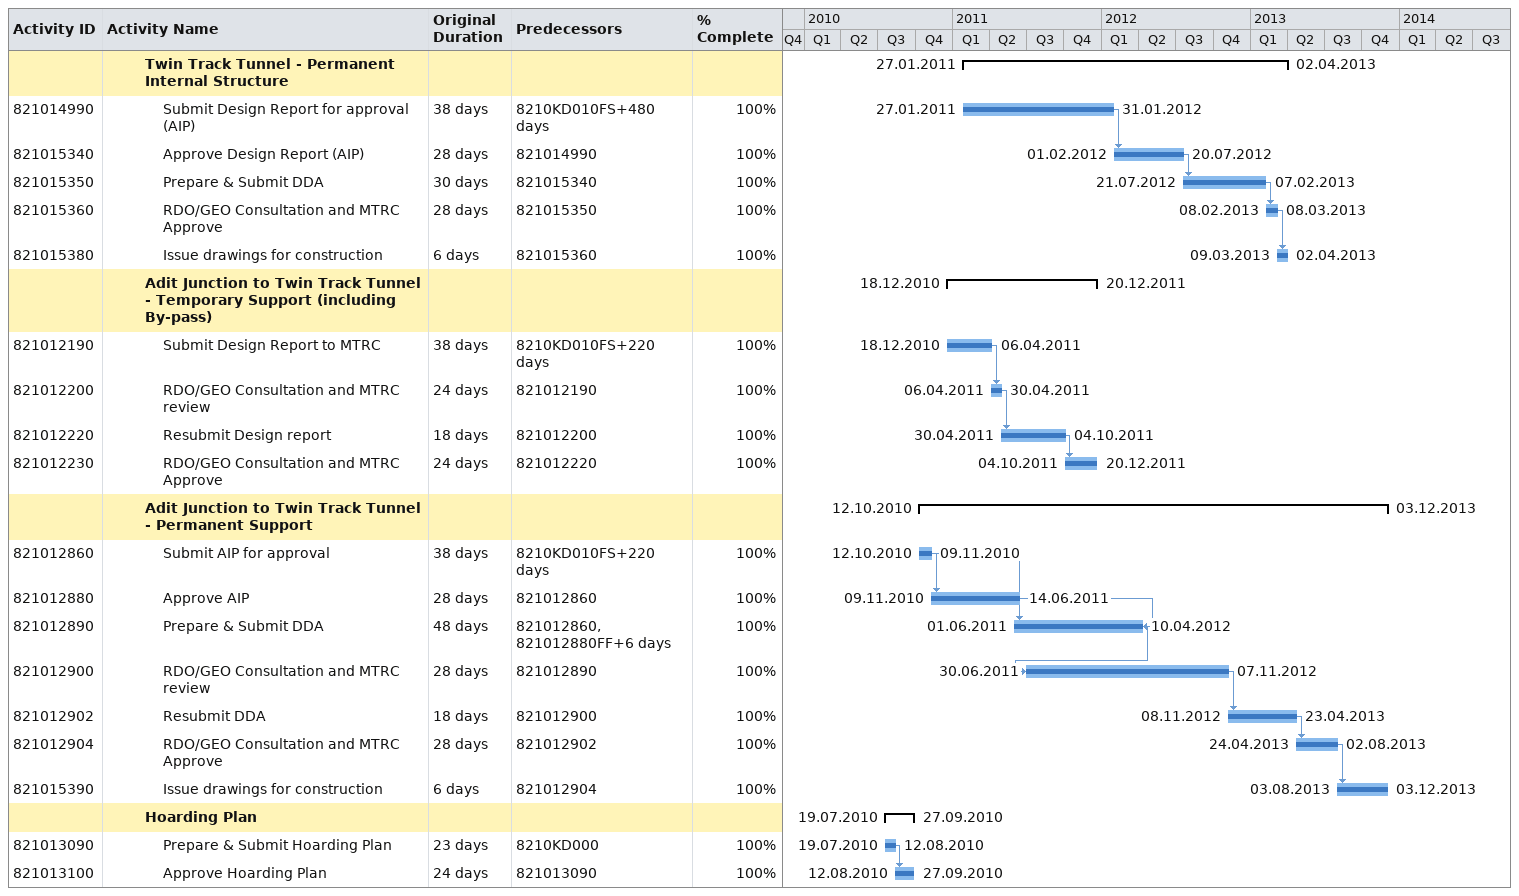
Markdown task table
| ID | Level | Task | Original duration | Start | Finish | Predecessors | % complete |
|---|---|---|---|---|---|---|---|
|  | 3 | **Twin Track Tunnel - Permanent Internal Structure** |  | 2011-01-27 | 2013-04-02 |  |  |
| 821014990 | 4 | Submit Design Report for approval (AIP) | 38d | 2011-01-27 | 2012-01-31 | 8210KD010FS+480d | 100 |
| 821015340 | 4 | Approve Design Report (AIP) | 28d | 2012-02-01 | 2012-07-20 | 821014990 | 100 |
| 821015350 | 4 | Prepare & Submit DDA | 30d | 2012-07-21 | 2013-02-07 | 821015340 | 100 |
| 821015360 | 4 | RDO/GEO Consultation and MTRC Approve | 28d | 2013-02-08 | 2013-03-08 | 821015350 | 100 |
| 821015380 | 4 | Issue drawings for construction | 6d | 2013-03-09 | 2013-04-02 | 821015360 | 100 |
|  | 3 | **Adit Junction to Twin Track Tunnel - Temporary Support (including By-pass)** |  | 2010-12-18 | 2011-12-20 |  |  |
| 821012190 | 4 | Submit Design Report to MTRC | 38d | 2010-12-18 | 2011-04-06 | 8210KD010FS+220d | 100 |
| 821012200 | 4 | RDO/GEO Consultation and MTRC review | 24d | 2011-04-06 | 2011-04-30 | 821012190 | 100 |
| 821012220 | 4 | Resubmit Design report | 18d | 2011-04-30 | 2011-10-04 | 821012200 | 100 |
| 821012230 | 4 | RDO/GEO Consultation and MTRC Approve | 24d | 2011-10-04 | 2011-12-20 | 821012220 | 100 |
|  | 3 | **Adit Junction to Twin Track Tunnel - Permanent Support** |  | 2010-10-12 | 2013-12-03 |  |  |
| 821012860 | 4 | Submit AIP for approval | 38d | 2010-10-12 | 2010-11-09 | 8210KD010FS+220d | 100 |
| 821012880 | 4 | Approve AIP | 28d | 2010-11-09 | 2011-06-14 | 821012860 | 100 |
| 821012890 | 4 | Prepare & Submit DDA | 48d | 2011-06-01 | 2012-04-10 | 821012860, 821012880FF+6d | 100 |
| 821012900 | 4 | RDO/GEO Consultation and MTRC review | 28d | 2011-06-30 | 2012-11-07 | 821012890 | 100 |
| 821012902 | 4 | Resubmit DDA | 18d | 2012-11-08 | 2013-04-23 | 821012900 | 100 |
| 821012904 | 4 | RDO/GEO Consultation and MTRC Approve | 28d | 2013-04-24 | 2013-08-02 | 821012902 | 100 |
| 821015390 | 4 | Issue drawings for construction | 6d | 2013-08-03 | 2013-12-03 | 821012904 | 100 |
|  | 3 | **Hoarding Plan** |  | 2010-07-19 | 2010-09-27 |  |  |
| 821013090 | 4 | Prepare & Submit Hoarding Plan | 23d | 2010-07-19 | 2010-08-12 | 8210KD000 | 100 |
| 821013100 | 4 | Approve Hoarding Plan | 24d | 2010-08-12 | 2010-09-27 | 821013090 | 100 |
